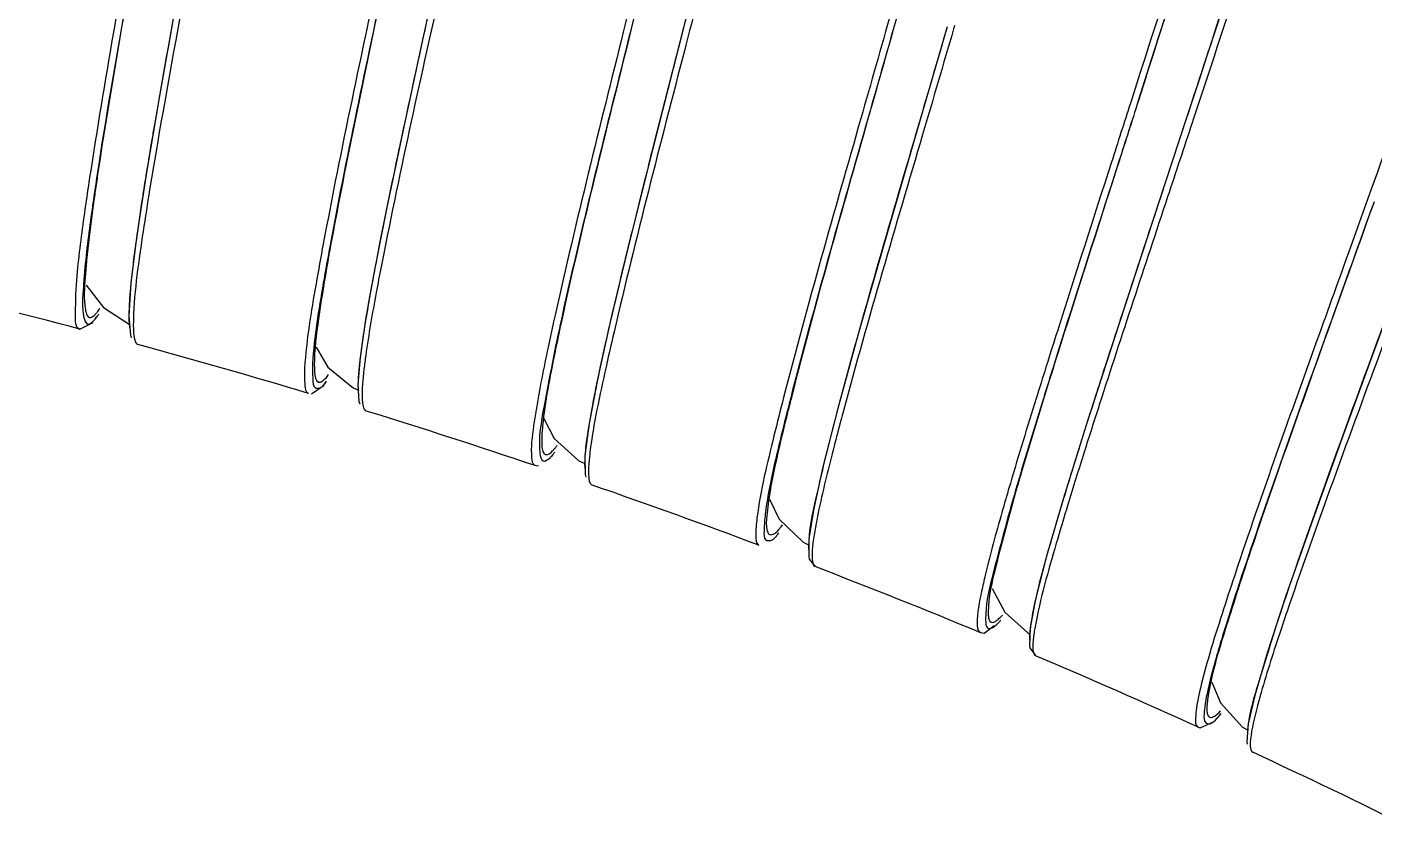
# Model space of a CAD drawing. Header units: millimetres. Extents: x 601 to 1195, y -13 to 407.
# Drawn here: x 1053.07 to 1067.72, y 316.32 to 325.05 of the extents above; entities that cross this region are included whole.
import ezdxf

# ---------------------------------------------------------------- set-up
doc = ezdxf.new("R2010")
doc.units = ezdxf.units.MM
doc.header["$LTSCALE"] = 0.1

msp = doc.modelspace()

# ---------------------------------------------------------------- linework, layer by layer
at = {"color": 7, "linetype": 'Continuous'}
for p, q in [((1057.7915, 326.8275), (1057.3521, 324.8262)), ((1060.4491, 325.9833), (1059.9238, 323.9248)), ((1060.4492, 325.9839), (1060.1495, 324.8107)), ((1063.1588, 325.0663), (1063.1479, 325.0291)), ((1057.3521, 324.8262), (1057.1507, 323.8941)), ((1065.1741, 324.5416), (1065.0846, 324.2623)), ((1065.2419, 324.5103), (1065.1552, 324.2398)), ((1054.5079, 324.3019), (1054.366, 323.4654)), ((1065.0846, 324.2623), (1065.071, 324.2201)), ((1065.7542, 324.0429), (1065.7418, 324.0054)), ((1057.1507, 323.8941), (1056.9816, 323.0854)), ((1059.9238, 323.9248), (1059.8838, 323.7669)), ((1054.4284, 323.8402), (1054.4122, 323.7439)), ((1057.1409, 323.8477), (1057.1266, 323.7804)), ((1054.366, 323.4654), (1054.2613, 322.7831)), ((1053.8241, 323.4051), (1053.8141, 323.3385)), ((1067.6515, 323.1737), (1067.6364, 323.1316)), ((1067.7213, 323.1486), (1067.7063, 323.1067)), ((1056.9816, 323.0854), (1056.8479, 322.4083)), ((1067.6364, 323.1316), (1067.4651, 322.6544)), ((1054.2613, 322.7831), (1054.1967, 322.2611)), ((1059.6286, 322.7458), (1059.4309, 321.9225)), ((1056.8803, 322.5762), (1056.8681, 322.513)), ((1056.8857, 322.6042), (1056.8803, 322.5762)), ((1056.8479, 322.4083), (1056.7511, 321.8653)), ((1056.8681, 322.513), (1056.8639, 322.4913)), ((1059.561, 322.4685), (1059.5283, 322.3328)), ((1054.1967, 322.2611), (1054.1735, 321.9049)), ((1059.5283, 322.3328), (1059.5038, 322.2305)), ((1053.7114, 322.2405), (1053.9006, 321.9956)), ((1053.6412, 321.7625), (1053.7852, 321.8326)), ((1053.8129, 321.8775), (1053.8267, 321.8997)), ((1056.7511, 321.8653), (1056.6908, 321.4518)), ((1058.8121, 321.9143), (1058.7959, 321.8411)), ((1058.8872, 321.903), (1058.8803, 321.8716)), ((1059.4309, 321.9225), (1059.2807, 321.2494)), ((1053.6412, 321.7625), (1053.6414, 321.7624)), ((1064.3471, 321.7188), (1064.2746, 321.4894)), ((1064.3518, 321.7244), (1064.2846, 321.5111)), ((1054.2722, 321.5935), (1054.2743, 321.5928)), ((1056.213, 321.5645), (1056.3403, 321.3485)), ((1064.8963, 321.6672), (1064.5904, 320.7165)), ((1056.6908, 321.4518), (1056.666, 321.1604)), ((1064.2746, 321.4894), (1064.2326, 321.356)), ((1056.3403, 321.3485), (1056.6165, 321.1237)), ((1059.2807, 321.2494), (1059.1816, 320.7358)), ((1056.1604, 321.0581), (1056.2983, 321.1526)), ((1056.266, 321.1881), (1056.278, 321.1946)), ((1056.278, 321.1946), (1056.2877, 321.2016)), ((1056.3062, 321.1646), (1056.3211, 321.1875)), ((1056.6165, 321.1237), (1056.6768, 321.0989)), ((1056.124, 321.0645), (1056.1305, 321.0616)), ((1056.6704, 321.0771), (1056.6735, 321.0456)), ((1064.6803, 320.9982), (1064.6683, 320.9609)), ((1056.755, 320.8715), (1056.7571, 320.8708)), ((1061.8882, 320.899), (1061.8733, 320.8427)), ((1058.6892, 320.7896), (1058.8037, 320.5699)), ((1059.1816, 320.7358), (1059.1349, 320.3859)), ((1064.5904, 320.7165), (1064.3436, 319.9219)), ((1058.8037, 320.5699), (1059.0714, 320.3288)), ((1058.7742, 320.3732), (1058.7875, 320.3928)), ((1058.5866, 320.2811), (1058.6312, 320.273)), ((1058.5866, 320.2811), (1058.5943, 320.2771)), ((1059.0714, 320.3288), (1059.1361, 320.2991)), ((1059.212, 320.066), (1059.2141, 320.0652)), ((1063.7645, 320.0834), (1063.7524, 320.0422)), ((1061.1451, 319.912), (1061.2498, 319.6944)), ((1061.6216, 319.7933), (1061.572, 319.48)), ((1061.2498, 319.6944), (1061.5096, 319.4447)), ((1061.0229, 319.4138), (1061.0302, 319.4098)), ((1061.5096, 319.4447), (1061.5766, 319.4111)), ((1061.5772, 319.2586), (1061.6401, 319.178)), ((1061.6401, 319.178), (1061.6422, 319.1771)), ((1063.5683, 318.9394), (1063.7037, 318.6822)), ((1064.0396, 318.8246), (1063.9792, 318.512)), ((1066.7638, 318.8589), (1066.7565, 318.8372)), ((1066.8222, 318.8298), (1066.7976, 318.758)), ((1063.7037, 318.6822), (1063.9537, 318.4555)), ((1063.4264, 318.4663), (1063.456, 318.4553)), ((1063.4264, 318.4663), (1063.4351, 318.4607)), ((1063.5832, 318.5192), (1063.5975, 318.5301)), ((1063.9537, 318.4555), (1063.9765, 318.4439)), ((1063.9766, 318.293), (1064.0373, 318.2085)), ((1064.0373, 318.2085), (1064.0393, 318.2076)), ((1065.9565, 317.9215), (1066.0493, 317.6941)), ((1066.4238, 317.776), (1066.3527, 317.4658)), ((1066.0493, 317.6941), (1066.2918, 317.4307)), ((1065.8023, 317.4337), (1065.8287, 317.4245)), ((1065.8023, 317.4337), (1065.8069, 317.431)), ((1065.8287, 317.4245), (1065.9756, 317.4891)), ((1066.0008, 317.5172), (1066.0184, 317.5367)), ((1066.2918, 317.4307), (1066.3509, 317.3961)), ((1066.3776, 317.2992), (1066.375, 317.2647)), ((1066.4001, 317.1585), (1066.4021, 317.1574))]:
    msp.add_line(p, q, dxfattribs=at)
for points in [[(1054.8697, 326.2966), (1054.6839, 325.285), (1054.5079, 324.3019)], [(1065.1552, 324.2397), (1065.2972, 324.6831), (1065.5198, 325.3826), (1065.7403, 326.0836)], [(1063.0767, 325.0499), (1062.7129, 323.8034), (1062.3867, 322.6805), (1062.1091, 321.7062)], [(1060.1495, 324.8107), (1059.8701, 323.713), (1059.6286, 322.7458)], [(1065.6714, 324.0285), (1065.2519, 322.7533), (1064.8963, 321.6672)], [(1068.23, 322.9199), (1067.7643, 321.6504), (1067.3727, 320.5782), (1067.0358, 319.641)], [(1053.9006, 321.9956), (1054.1797, 321.8173), (1054.1811, 321.8168)], [(1054.1735, 321.9049), (1054.1915, 321.6964), (1054.2009, 321.6684)], [(1062.1091, 321.7062), (1061.8878, 320.8982), (1061.7254, 320.2615), (1061.6216, 319.7933)], [(1056.666, 321.1604), (1056.6785, 320.9742), (1056.6862, 320.9491)], [(1059.1349, 320.3859), (1059.1377, 320.1781), (1059.1448, 320.1493)], [(1064.3436, 319.9219), (1064.1596, 319.2906), (1064.0396, 318.8246)], [(1067.0358, 319.641), (1066.7633, 318.858), (1066.559, 318.2358), (1066.4238, 317.776)], [(1061.572, 319.48), (1061.5707, 319.2867), (1061.5772, 319.2586)], [(1063.456, 318.4553), (1063.4783, 318.4545), (1063.5898, 318.5353)], [(1063.9792, 318.512), (1063.9716, 318.319), (1063.9766, 318.293)], [(1066.3527, 317.4658), (1066.3381, 317.2722), (1066.3421, 317.2458)]]:
    msp.add_lwpolyline(points, dxfattribs=at)
for centre, radius, start, end in [((867.809, 387.9173), 207.3649, 342.195199, 342.661207), ((1317.2721, 268.2087), 266.0149, 167.609315, 167.927009), ((1127.1258, 311.5257), 73.733, 170.270607, 170.385695), ((1104.2094, 315.3678), 50.4967, 170.45196, 170.97556), ((1090.871, 317.9181), 37.4452, 171.4435, 171.58795), ((1092.9755, 317.4244), 39.6813, 171.32173, 171.48216), ((1099.5882, 314.7845), 43.9322, 169.09283, 169.65308), ((1064.6065, 321.4559), 10.9421, 173.13527, 174.46833), ((1072.0548, 320.2751), 17.969, 172.18084, 172.40201), ((1098.0951, 314.437), 41.9463, 168.80057, 169.00204), ((1034.1562, 247.7852), 76.5003, 75.243734, 76.689778), ((1109.0803, 310.3736), 50.9747, 166.54956, 167.1088), ((1053.337, 322.3342), 0.6276, 322.80339, 325.04253), ((1053.1949, 322.4342), 0.8014, 325.00507, 326.19678), ((1053.483, 322.1329), 0.4178, 320.34802, 321.42899), ((1056.5381, 321.8956), 2.3624, 178.33297, 178.53462), ((1216.9829, 273.2925), 160.2081, 162.397807, 162.545122), ((1034.1562, 247.7852), 76.5003, 73.306941, 74.752985), ((1064.2682, 320.539), 7.6314, 172.30677, 172.44274), ((1064.8065, 320.4661), 8.1746, 172.06675, 172.3055), ((1191.2102, 280.4761), 132.8603, 162.102063, 162.24197), ((1077.7297, 317.3714), 18.8519, 168.26194, 168.38773), ((1092.9522, 313.0121), 32.5694, 165.76247, 166.03725), ((1151.5178, 293.1667), 91.1885, 162.25393, 162.561706), ((1034.1562, 247.7852), 76.5003, 71.370275, 72.816319), ((1103.3558, 309.7223), 42.8828, 164.92655, 165.07613), ((1155.5335, 291.6376), 95.4117, 162.115778, 162.440309), ((1058.4897, 320.6307), 0.3786, 314.92318, 317.42308), ((1058.5077, 320.71), 0.3888, 315.40042, 316.93873), ((1061.7899, 320.1851), 2.6605, 173.86605, 174.24615), ((1119.4514, 303.2339), 57.579, 162.556633, 163.205199), ((1119.5453, 303.0099), 57.6694, 162.425153, 163.019719), ((1034.1562, 247.7852), 76.5003, 69.43361, 70.879653), ((1100.6321, 309.3931), 38.3047, 163.61527, 163.86255), ((1060.5231, 320.2321), 0.9715, 320.23525, 321.86763), ((1060.6432, 320.1329), 0.8156, 319.70726, 320.20047), ((1062.163, 319.3907), 0.5933, 179.80695, 181.27678), ((1062.0592, 319.3884), 0.4893, 181.28043, 182.72509), ((1109.1316, 304.9864), 45.1009, 161.2698, 161.91497), ((1034.1562, 247.7852), 76.5002, 67.497163, 68.943207), ((1092.5019, 310.3175), 27.6439, 161.71673, 162.73508), ((1063.2207, 319.059), 0.6138, 314.80653, 317.19452), ((1063.1112, 319.1614), 0.7637, 317.13906, 317.90311), ((1063.4111, 318.7561), 0.2929, 309.52786, 310.28053), ((1063.3796, 318.7929), 0.3414, 310.31583, 312.38406), ((1063.3411, 318.8355), 0.3988, 312.35141, 313.09183), ((1034.1562, 247.7852), 76.5004, 65.560436, 67.00648), ((1066.8925, 317.3374), 0.5496, 176.87041, 177.56107), ((1034.1562, 247.7852), 76.5004, 63.62377, 65.069814)]:
    msp.add_arc(centre, radius, start, end, dxfattribs=at)
for points, knots in [([(1066.3985, 328.5631), (1066.3221, 328.2797), (1065.9376, 326.932), (1065.5119, 325.5966), (1065.1741, 324.5416)], [0, 0, 0, 0, 0.2094833, 1, 1, 1, 1]), ([(1066.931, 328.0325), (1066.8488, 327.7435), (1066.4493, 326.4024), (1066.0141, 325.0724), (1065.6714, 324.0285)], [0, 0, 0, 0, 0.2147458, 1, 1, 1, 1]), ([(1067.0233, 328.0519), (1066.9403, 327.7624), (1066.5375, 326.4197), (1066.0993, 325.088), (1065.7542, 324.0429)], [0, 0, 0, 0, 0.2148101, 1, 1, 1, 1]), ([(1066.8699, 327.8395), (1066.7897, 327.5605), (1066.408, 326.2846), (1065.9952, 325.0183), (1065.6714, 324.0285)], [0, 0, 0, 0, 0.2180265, 1, 1, 1, 1]), ([(1054.4945, 327.7378), (1054.4235, 327.3371), (1054.1677, 325.8963), (1053.9079, 324.456), (1053.7485, 323.4117)], [0, 0, 0, 0, 0.2780924, 1, 1, 1, 1]), ([(1069.0385, 327.1969), (1068.9471, 326.9063), (1068.5051, 325.5582), (1068.0275, 324.2223), (1067.6515, 323.1737)], [0, 0, 0, 0, 0.2147311, 1, 1, 1, 1]), ([(1057.184, 327.0005), (1057.0991, 326.6008), (1056.7938, 325.165), (1056.4844, 323.7297), (1056.2898, 322.6885)], [0, 0, 0, 0, 0.2784159, 1, 1, 1, 1]), ([(1057.2565, 326.9851), (1057.1715, 326.5842), (1056.8663, 325.1489), (1056.5568, 323.7141), (1056.3642, 322.6742)], [0, 0, 0, 0, 0.2792898, 1, 1, 1, 1]), ([(1057.2565, 326.9851), (1057.1819, 326.6318), (1056.9077, 325.3369), (1056.6314, 324.0424), (1056.4496, 323.0973)], [0, 0, 0, 0, 0.2728665, 1, 1, 1, 1]), ([(1057.8638, 326.8111), (1057.7776, 326.4215), (1057.4656, 325.0139), (1057.1501, 323.6069), (1056.9476, 322.584)], [0, 0, 0, 0, 0.2768013, 1, 1, 1, 1]), ([(1054.3336, 326.4006), (1054.2858, 326.1299), (1054.1156, 325.1607), (1053.9481, 324.1907), (1053.8426, 323.4893)], [0, 0, 0, 0, 0.2792666, 1, 1, 1, 1]), ([(1054.8671, 326.2833), (1054.8293, 326.0783), (1054.6884, 325.3131), (1054.5495, 324.5476), (1054.4533, 323.9862)], [0, 0, 0, 0, 0.2679355, 1, 1, 1, 1]), ([(1054.2972, 326.2027), (1054.251, 325.9424), (1054.0869, 325.011), (1053.9259, 324.0788), (1053.8241, 323.4051)], [0, 0, 0, 0, 0.2795941, 1, 1, 1, 1]), ([(1059.8479, 326.177), (1059.7501, 325.7823), (1059.3977, 324.3632), (1059.0415, 322.9447), (1058.8121, 321.9143)], [0, 0, 0, 0, 0.2781057, 1, 1, 1, 1]), ([(1059.9198, 326.1592), (1059.8208, 325.7576), (1059.4674, 324.3273), (1059.1089, 322.8978), (1058.8843, 321.8621)], [0, 0, 0, 0, 0.2807136, 1, 1, 1, 1]), ([(1059.9196, 326.1583), (1059.8218, 325.7632), (1059.4702, 324.3467), (1059.1143, 322.9308), (1058.8872, 321.903)], [0, 0, 0, 0, 0.2788631, 1, 1, 1, 1]), ([(1054.8962, 326.0477), (1054.8485, 325.7915), (1054.6777, 324.8697), (1054.51, 323.9472), (1054.4015, 323.2791)], [0, 0, 0, 0, 0.2780202, 1, 1, 1, 1]), ([(1060.5209, 325.9649), (1060.4205, 325.5738), (1060.0577, 324.1645), (1059.6912, 322.7559), (1059.4533, 321.7317)], [0, 0, 0, 0, 0.2774894, 1, 1, 1, 1]), ([(1062.4703, 325.2212), (1062.3596, 324.8315), (1061.9616, 323.4327), (1061.56, 322.0346), (1061.2981, 321.0187)], [0, 0, 0, 0, 0.2785904, 1, 1, 1, 1]), ([(1062.5537, 325.2437), (1062.4417, 324.8491), (1062.04, 323.4366), (1061.6339, 322.025), (1061.3714, 320.9997)], [0, 0, 0, 0, 0.2793357, 1, 1, 1, 1]), ([(1062.5538, 325.2438), (1062.4425, 324.8504), (1062.0445, 323.4455), (1061.6418, 322.0415), (1061.3832, 321.0223)], [0, 0, 0, 0, 0.2799302, 1, 1, 1, 1]), ([(1063.0767, 325.0499), (1062.965, 324.6662), (1062.5618, 323.2846), (1062.155, 321.9037), (1061.8882, 320.899)], [0, 0, 0, 0, 0.2777224, 1, 1, 1, 1]), ([(1063.1479, 325.0291), (1063.0356, 324.6463), (1062.6293, 323.2632), (1062.2196, 321.8809), (1061.9485, 320.8742)], [0, 0, 0, 0, 0.2767871, 1, 1, 1, 1]), ([(1065.071, 324.2201), (1065.0025, 324.0066), (1064.7368, 323.1802), (1064.4706, 322.3541), (1064.2759, 321.7404)], [0, 0, 0, 0, 0.2583729, 1, 1, 1, 1]), ([(1065.1552, 324.2397), (1065.0855, 324.0225), (1064.8155, 323.1824), (1064.5448, 322.3425), (1064.3471, 321.7188)], [0, 0, 0, 0, 0.2584951, 1, 1, 1, 1]), ([(1065.1552, 324.2398), (1065.0859, 324.023), (1064.8173, 323.1847), (1064.5481, 322.3467), (1064.3518, 321.7244)], [0, 0, 0, 0, 0.2586806, 1, 1, 1, 1]), ([(1065.6711, 324.0277), (1065.5937, 323.7918), (1065.2955, 322.8853), (1064.9966, 321.979), (1064.7796, 321.3071)], [0, 0, 0, 0, 0.260113, 1, 1, 1, 1]), ([(1065.7418, 324.0054), (1065.6531, 323.7367), (1065.3148, 322.7148), (1064.9757, 321.6932), (1064.7322, 320.938)], [0, 0, 0, 0, 0.2628667, 1, 1, 1, 1]), ([(1057.1266, 323.7804), (1057.1042, 323.675), (1057.0217, 323.2834), (1056.9415, 322.8913), (1056.8857, 322.6042)], [0, 0, 0, 0, 0.2692004, 1, 1, 1, 1]), ([(1059.8838, 323.7669), (1059.855, 323.6529), (1059.7459, 323.2205), (1059.6384, 322.7877), (1059.561, 322.4685)], [0, 0, 0, 0, 0.2635407, 1, 1, 1, 1]), ([(1053.7319, 323.3018), (1053.718, 323.2093), (1053.6717, 322.8906), (1053.6299, 322.5711), (1053.6089, 322.3437)], [0, 0, 0, 0, 0.2906046, 1, 1, 1, 1]), ([(1053.8141, 323.3385), (1053.8004, 323.247), (1053.7549, 322.9323), (1053.7138, 322.6167), (1053.6933, 322.392)], [0, 0, 0, 0, 0.2905877, 1, 1, 1, 1]), ([(1053.8287, 323.396), (1053.8202, 323.3386), (1053.7896, 323.1282), (1053.7612, 322.9174), (1053.7429, 322.7638)], [0, 0, 0, 0, 0.272611, 1, 1, 1, 1]), ([(1054.3377, 323.2885), (1054.3297, 323.2378), (1054.3, 323.0484), (1054.272, 322.8587), (1054.2529, 322.7197)], [0, 0, 0, 0, 0.267976, 1, 1, 1, 1]), ([(1054.4015, 323.2791), (1054.377, 323.128), (1054.3054, 322.6598), (1054.234, 322.1893), (1054.2245, 321.8686)], [0, 0, 0, 0, 0.3230844, 1, 1, 1, 1]), ([(1067.7213, 323.1486), (1067.6022, 322.8155), (1067.1635, 321.5906), (1066.723, 320.3662), (1066.4193, 319.4688)], [0, 0, 0, 0, 0.2718573, 1, 1, 1, 1]), ([(1067.7063, 323.1067), (1067.569, 322.7238), (1067.0773, 321.3542), (1066.5815, 319.9856), (1066.2535, 318.9898)], [0, 0, 0, 0, 0.2795459, 1, 1, 1, 1]), ([(1068.2296, 322.9189), (1068.0922, 322.5436), (1067.5968, 321.1928), (1067.0978, 319.843), (1066.7638, 318.8589)], [0, 0, 0, 0, 0.2777337, 1, 1, 1, 1]), ([(1068.2996, 322.8943), (1068.1617, 322.5198), (1067.6629, 321.1674), (1067.1606, 319.8158), (1066.8222, 318.8298)], [0, 0, 0, 0, 0.2768025, 1, 1, 1, 1]), ([(1054.2436, 322.651), (1054.2343, 322.5818), (1054.2057, 322.3536), (1054.1813, 322.1244), (1054.1767, 321.9643)], [0, 0, 0, 0, 0.3035541, 1, 1, 1, 1]), ([(1056.2898, 322.6885), (1056.2628, 322.5444), (1056.1833, 322.0967), (1056.1046, 321.6466), (1056.0877, 321.3386)], [0, 0, 0, 0, 0.3221335, 1, 1, 1, 1]), ([(1056.3642, 322.6742), (1056.3388, 322.5372), (1056.2637, 322.1105), (1056.19, 321.6815), (1056.1745, 321.3876)], [0, 0, 0, 0, 0.3212354, 1, 1, 1, 1]), ([(1056.3704, 322.6751), (1056.3219, 322.4093), (1056.2495, 321.9765), (1056.1925, 321.5386), (1056.1928, 321.3692)], [0, 0, 0, 0, 0.6145456, 1, 1, 1, 1]), ([(1067.4651, 322.6544), (1067.3434, 322.3157), (1066.9084, 321.1045), (1066.4729, 319.8932), (1066.1815, 319.0132)], [0, 0, 0, 0, 0.2796755, 1, 1, 1, 1]), ([(1053.7154, 322.5107), (1053.7098, 322.4516), (1053.6962, 322.2744), (1053.6825, 322.0937), (1053.702, 321.9764)], [0, 0, 0, 0, 0.3329534, 1, 1, 1, 1]), ([(1056.8639, 322.4913), (1056.8476, 322.4058), (1056.7917, 322.1076), (1056.74, 321.8085), (1056.7102, 321.5943)], [0, 0, 0, 0, 0.2870286, 1, 1, 1, 1]), ([(1056.9192, 322.4393), (1056.9012, 322.3465), (1056.8403, 322.0261), (1056.7839, 321.7048), (1056.7522, 321.4754)], [0, 0, 0, 0, 0.2898585, 1, 1, 1, 1]), ([(1053.6089, 322.3437), (1053.5959, 322.2032), (1053.5936, 322.0485), (1053.5876, 321.7769), (1053.6411, 321.7623)], [0, 0, 0, 0, 0.717738, 1, 1, 1, 1]), ([(1053.6933, 322.392), (1053.6882, 322.3354), (1053.6766, 322.1684), (1053.6636, 321.9971), (1053.6862, 321.888)], [0, 0, 0, 0, 0.3374917, 1, 1, 1, 1]), ([(1053.702, 321.9764), (1053.7039, 321.9647), (1053.7102, 321.934), (1053.7259, 321.8951), (1053.7463, 321.8897)], [0, 0, 0, 0, 0.3590996, 1, 1, 1, 1]), ([(1053.6862, 321.888), (1053.6918, 321.8607), (1053.7238, 321.7805), (1053.7855, 321.8432), (1053.8047, 321.8663)], [0, 0, 0, 0, 0.4805136, 1, 1, 1, 1]), ([(1053.7463, 321.8897), (1053.7564, 321.887), (1053.7852, 321.8962), (1053.8038, 321.9157), (1053.815, 321.928)], [0, 0, 0, 0, 0.3864253, 1, 1, 1, 1]), ([(1053.8096, 321.8725), (1053.816, 321.8804), (1053.8289, 321.8978), (1053.8411, 321.9158), (1053.8473, 321.9255)], [0, 0, 0, 0, 0.4678027, 1, 1, 1, 1]), ([(1053.815, 321.928), (1053.8187, 321.9321), (1053.8262, 321.9409), (1053.8333, 321.95), (1053.837, 321.9548)], [0, 0, 0, 0, 0.4766854, 1, 1, 1, 1]), ([(1054.1765, 321.956), (1054.1759, 321.9345), (1054.1753, 321.8656), (1054.1777, 321.7959), (1054.1878, 321.7495)], [0, 0, 0, 0, 0.3117128, 1, 1, 1, 1]), ([(1054.2245, 321.8686), (1054.2239, 321.846), (1054.2231, 321.7744), (1054.2251, 321.7017), (1054.2363, 321.6539)], [0, 0, 0, 0, 0.3154131, 1, 1, 1, 1]), ([(1058.7959, 321.8411), (1058.7755, 321.7488), (1058.7066, 321.4301), (1058.6421, 321.1102), (1058.6046, 320.8817)], [0, 0, 0, 0, 0.2898585, 1, 1, 1, 1]), ([(1058.8803, 321.8716), (1058.8112, 321.5579), (1058.7207, 321.0768), (1058.6276, 320.5818), (1058.6461, 320.41)], [0, 0, 0, 0, 0.650247, 1, 1, 1, 1]), ([(1058.8843, 321.8621), (1058.8583, 321.7421), (1058.7786, 321.3602), (1058.7025, 320.9763), (1058.676, 320.71)], [0, 0, 0, 0, 0.3144265, 1, 1, 1, 1]), ([(1059.4533, 321.7317), (1059.4195, 321.5863), (1059.318, 321.1323), (1059.2178, 320.676), (1059.1849, 320.3615)], [0, 0, 0, 0, 0.3206619, 1, 1, 1, 1]), ([(1059.3904, 321.746), (1059.3794, 321.6981), (1059.3388, 321.5185), (1059.2995, 321.3387), (1059.2721, 321.2066)], [0, 0, 0, 0, 0.2671935, 1, 1, 1, 1]), ([(1054.2363, 321.6539), (1054.2396, 321.6397), (1054.2459, 321.6165), (1054.2632, 321.5966), (1054.2722, 321.5935)], [0, 0, 0, 0, 0.6055373, 1, 1, 1, 1]), ([(1056.7031, 321.5426), (1056.6966, 321.4931), (1056.6784, 321.3388), (1056.6629, 321.1826), (1056.6704, 321.0771)], [0, 0, 0, 0, 0.320707, 1, 1, 1, 1]), ([(1056.1745, 321.3876), (1056.1715, 321.3304), (1056.1755, 321.2526), (1056.1766, 321.121), (1056.2779, 321.1114), (1056.3052, 321.1682), (1056.3267, 321.1971)], [0, 0, 0, 0, 0.4056351, 0.6254959, 0.7453374, 1, 1, 1, 1]), ([(1056.7522, 321.4754), (1056.7452, 321.4251), (1056.7255, 321.2668), (1056.7088, 321.1069), (1056.714, 320.9981)], [0, 0, 0, 0, 0.3181499, 1, 1, 1, 1]), ([(1064.2846, 321.5111), (1064.2475, 321.393), (1064.1111, 320.9562), (1063.9772, 320.5186), (1063.883, 320.1983)], [0, 0, 0, 0, 0.2706202, 1, 1, 1, 1]), ([(1056.0877, 321.3386), (1056.0842, 321.2752), (1056.0828, 321.1901), (1056.098, 321.0797), (1056.124, 321.0644)], [0, 0, 0, 0, 0.6785365, 1, 1, 1, 1]), ([(1056.1928, 321.3692), (1056.1929, 321.3441), (1056.1961, 321.2863), (1056.2022, 321.1965), (1056.2396, 321.1853)], [0, 0, 0, 0, 0.3904483, 1, 1, 1, 1]), ([(1064.1519, 321.3477), (1064.1161, 321.234), (1063.9845, 320.8133), (1063.8554, 320.3918), (1063.7645, 320.0834)], [0, 0, 0, 0, 0.2704064, 1, 1, 1, 1]), ([(1064.2326, 321.356), (1064.1961, 321.2397), (1064.0621, 320.811), (1063.9307, 320.3814), (1063.8386, 320.0673)], [0, 0, 0, 0, 0.2713537, 1, 1, 1, 1]), ([(1056.2396, 321.1853), (1056.2436, 321.1841), (1056.2529, 321.1835), (1056.2616, 321.1862), (1056.266, 321.1881)], [0, 0, 0, 0, 0.463266, 1, 1, 1, 1]), ([(1059.2637, 321.1661), (1059.2494, 321.0965), (1059.2036, 320.8654), (1059.1622, 320.633), (1059.1446, 320.4693)], [0, 0, 0, 0, 0.3014384, 1, 1, 1, 1]), ([(1056.714, 320.9981), (1056.7144, 320.9905), (1056.7153, 320.9759), (1056.7168, 320.9614), (1056.7177, 320.9545)], [0, 0, 0, 0, 0.5247947, 1, 1, 1, 1]), ([(1056.7177, 320.9545), (1056.7191, 320.9437), (1056.724, 320.9146), (1056.7364, 320.8787), (1056.755, 320.8714)], [0, 0, 0, 0, 0.3534138, 1, 1, 1, 1]), ([(1061.2981, 321.0187), (1061.2623, 320.88), (1061.1542, 320.4456), (1061.0478, 320.0089), (1061.0084, 319.7068)], [0, 0, 0, 0, 0.3197502, 1, 1, 1, 1]), ([(1061.3714, 320.9997), (1061.3377, 320.868), (1061.2354, 320.4541), (1061.1353, 320.0379), (1061.0984, 319.7496)], [0, 0, 0, 0, 0.3188384, 1, 1, 1, 1]), ([(1058.6046, 320.8817), (1058.5952, 320.8243), (1058.5704, 320.6525), (1058.545, 320.4772), (1058.557, 320.3618)], [0, 0, 0, 0, 0.3340803, 1, 1, 1, 1]), ([(1061.3452, 320.8708), (1061.2732, 320.5812), (1061.1784, 320.1995), (1061.1152, 319.7642), (1061.1055, 319.6154), (1061.12, 319.5647)], [0, 0, 0, 0, 0.6729529, 0.8810419, 1, 1, 1, 1]), ([(1061.8733, 320.8427), (1061.7929, 320.5383), (1061.6777, 320.0601), (1061.5703, 319.5722), (1061.5698, 319.3927)], [0, 0, 0, 0, 0.6369299, 1, 1, 1, 1]), ([(1058.676, 320.71), (1058.6686, 320.6357), (1058.6603, 320.5448), (1058.677, 320.4074), (1058.7076, 320.3972)], [0, 0, 0, 0, 0.6979424, 1, 1, 1, 1]), ([(1061.9195, 320.7661), (1061.8949, 320.6737), (1061.811, 320.3537), (1061.7314, 320.0325), (1061.6829, 319.8024)], [0, 0, 0, 0, 0.2891596, 1, 1, 1, 1]), ([(1058.6461, 320.41), (1058.6493, 320.3801), (1058.6661, 320.2935), (1058.7372, 320.343), (1058.757, 320.3626)], [0, 0, 0, 0, 0.5194902, 1, 1, 1, 1]), ([(1058.7684, 320.3745), (1058.7753, 320.382), (1058.7895, 320.3985), (1058.8028, 320.4156), (1058.8098, 320.4248)], [0, 0, 0, 0, 0.4674497, 1, 1, 1, 1]), ([(1058.7918, 320.4445), (1058.7988, 320.452), (1058.8133, 320.4687), (1058.827, 320.486), (1058.8341, 320.4954)], [0, 0, 0, 0, 0.466705, 1, 1, 1, 1]), ([(1059.1428, 320.4518), (1059.1404, 320.4288), (1059.1343, 320.3554), (1059.1311, 320.2808), (1059.138, 320.2306)], [0, 0, 0, 0, 0.3125302, 1, 1, 1, 1]), ([(1059.1849, 320.3615), (1059.1823, 320.3371), (1059.1757, 320.2602), (1059.1719, 320.1819), (1059.1801, 320.1297)], [0, 0, 0, 0, 0.3173605, 1, 1, 1, 1]), ([(1059.1801, 320.1297), (1059.1825, 320.1151), (1059.1872, 320.0912), (1059.2032, 320.0699), (1059.212, 320.0661)], [0, 0, 0, 0, 0.6065541, 1, 1, 1, 1]), ([(1063.8386, 320.0673), (1063.7469, 319.7544), (1063.62, 319.2711), (1063.492, 318.7752), (1063.4957, 318.5978)], [0, 0, 0, 0, 0.6475524, 1, 1, 1, 1]), ([(1063.7524, 320.0422), (1063.7254, 319.9505), (1063.6334, 319.6327), (1063.5458, 319.3136), (1063.4915, 319.0848)], [0, 0, 0, 0, 0.2891596, 1, 1, 1, 1]), ([(1063.8367, 320.0396), (1063.7541, 319.7538), (1063.6363, 319.3065), (1063.5246, 318.8488), (1063.5239, 318.6812)], [0, 0, 0, 0, 0.6396856, 1, 1, 1, 1]), ([(1061.6829, 319.8024), (1061.672, 319.7507), (1061.64, 319.5883), (1061.6109, 319.4239), (1061.6081, 319.311)], [0, 0, 0, 0, 0.3183817, 1, 1, 1, 1]), ([(1064.3284, 319.871), (1064.2888, 319.7392), (1064.1673, 319.3233), (1064.0483, 318.9051), (1063.9972, 318.6137)], [0, 0, 0, 0, 0.3175599, 1, 1, 1, 1]), ([(1064.3899, 319.8518), (1064.3473, 319.7118), (1064.2169, 319.2716), (1064.0885, 318.829), (1064.0332, 318.521)], [0, 0, 0, 0, 0.3186838, 1, 1, 1, 1]), ([(1061.0084, 319.7068), (1060.9997, 319.6401), (1060.992, 319.5501), (1060.9973, 319.4327), (1061.0229, 319.4138)], [0, 0, 0, 0, 0.6785628, 1, 1, 1, 1]), ([(1061.0984, 319.7496), (1061.0905, 319.6883), (1061.0883, 319.6069), (1061.0792, 319.4617), (1061.1908, 319.4547), (1061.2219, 319.5153), (1061.2476, 319.5468)], [0, 0, 0, 0, 0.4033994, 0.6170058, 0.7352582, 1, 1, 1, 1]), ([(1061.12, 319.5647), (1061.1226, 319.5557), (1061.1282, 319.5402), (1061.141, 319.5285), (1061.1475, 319.526)], [0, 0, 0, 0, 0.5742135, 1, 1, 1, 1]), ([(1061.1475, 319.526), (1061.1543, 319.5235), (1061.2062, 319.5276), (1061.2384, 319.5737), (1061.2653, 319.6054)], [0, 0, 0, 0, 0.1487519, 1, 1, 1, 1]), ([(1061.6081, 319.311), (1061.6079, 319.3041), (1061.6078, 319.2909), (1061.6081, 319.2776), (1061.6083, 319.2713)], [0, 0, 0, 0, 0.5213599, 1, 1, 1, 1]), ([(1061.6083, 319.2713), (1061.6088, 319.2594), (1061.6114, 319.2278), (1061.6208, 319.1874), (1061.6401, 319.1781)], [0, 0, 0, 0, 0.357262, 1, 1, 1, 1]), ([(1063.4915, 319.0848), (1063.4778, 319.027), (1063.4398, 318.8527), (1063.4016, 318.6752), (1063.4036, 318.5558)], [0, 0, 0, 0, 0.3320982, 1, 1, 1, 1]), ([(1066.1815, 319.0132), (1066.1374, 318.8802), (1066.0023, 318.4609), (1065.8694, 318.0391), (1065.8087, 317.7445)], [0, 0, 0, 0, 0.3177018, 1, 1, 1, 1]), ([(1066.2589, 318.987), (1066.215, 318.8523), (1066.0871, 318.4436), (1065.9559, 318.0322), (1065.9134, 317.7482)], [0, 0, 0, 0, 0.3303281, 1, 1, 1, 1]), ([(1066.7565, 318.8372), (1066.6517, 318.5279), (1066.5008, 318.0444), (1066.3536, 317.55), (1066.3437, 317.3674)], [0, 0, 0, 0, 0.6410943, 1, 1, 1, 1]), ([(1066.7976, 318.758), (1066.7666, 318.6673), (1066.6603, 318.3518), (1066.5581, 318.0348), (1066.493, 317.8069)], [0, 0, 0, 0, 0.2880245, 1, 1, 1, 1]), ([(1063.4957, 318.5978), (1063.4963, 318.5672), (1063.4942, 318.4902), (1063.5655, 318.5067), (1063.5832, 318.5192)], [0, 0, 0, 0, 0.5850615, 1, 1, 1, 1]), ([(1063.5239, 318.6812), (1063.5238, 318.6671), (1063.5251, 318.6312), (1063.5339, 318.5824), (1063.5562, 318.573)], [0, 0, 0, 0, 0.366707, 1, 1, 1, 1]), ([(1063.6192, 318.5933), (1063.6248, 318.5976), (1063.6365, 318.6074), (1063.6475, 318.6178), (1063.6533, 318.6235)], [0, 0, 0, 0, 0.4666324, 1, 1, 1, 1]), ([(1063.9972, 318.6137), (1063.9928, 318.5892), (1063.9805, 318.5113), (1063.971, 318.4319), (1063.9747, 318.3778)], [0, 0, 0, 0, 0.3145304, 1, 1, 1, 1]), ([(1063.5562, 318.573), (1063.5646, 318.5694), (1063.5895, 318.572), (1063.6083, 318.5851), (1063.6192, 318.5933)], [0, 0, 0, 0, 0.3998838, 1, 1, 1, 1]), ([(1063.6135, 318.5442), (1063.6212, 318.5515), (1063.6372, 318.5676), (1063.6524, 318.5845), (1063.6603, 318.5936)], [0, 0, 0, 0, 0.4655822, 1, 1, 1, 1]), ([(1064.0332, 318.521), (1064.0294, 318.4999), (1064.0178, 318.43), (1064.0089, 318.3592), (1064.0087, 318.3097)], [0, 0, 0, 0, 0.3016711, 1, 1, 1, 1]), ([(1066.1035, 318.5219), (1066.0805, 318.4476), (1066.0065, 318.2025), (1065.9369, 317.9557), (1065.9013, 317.781)], [0, 0, 0, 0, 0.3038397, 1, 1, 1, 1]), ([(1064.0087, 318.3097), (1064.0086, 318.3037), (1064.0088, 318.2923), (1064.0094, 318.281), (1064.0099, 318.2755)], [0, 0, 0, 0, 0.5240176, 1, 1, 1, 1]), ([(1064.0099, 318.2755), (1064.0111, 318.2605), (1064.0141, 318.236), (1064.0286, 318.213), (1064.0373, 318.2085)], [0, 0, 0, 0, 0.6076255, 1, 1, 1, 1]), ([(1065.8087, 317.7445), (1065.7942, 317.6737), (1065.779, 317.5814), (1065.7753, 317.4528), (1065.8023, 317.4337)], [0, 0, 0, 0, 0.6864227, 1, 1, 1, 1]), ([(1065.9013, 317.781), (1065.8872, 317.712), (1065.8726, 317.6193), (1065.8687, 317.496), (1065.8942, 317.4749)], [0, 0, 0, 0, 0.6802065, 1, 1, 1, 1]), ([(1065.9134, 317.7482), (1065.9061, 317.7), (1065.8959, 317.6358), (1065.9109, 317.5487), (1065.9318, 317.539)], [0, 0, 0, 0, 0.6787127, 1, 1, 1, 1]), ([(1066.493, 317.8069), (1066.4778, 317.7538), (1066.4322, 317.5865), (1066.3894, 317.417), (1066.3776, 317.2992)], [0, 0, 0, 0, 0.3182535, 1, 1, 1, 1]), ([(1065.8942, 317.4749), (1065.901, 317.4692), (1065.9752, 317.4608), (1066.0181, 317.5345), (1066.0566, 317.5785)], [0, 0, 0, 0, 0.1316622, 1, 1, 1, 1]), ([(1065.9318, 317.539), (1065.9346, 317.5377), (1065.9409, 317.536), (1065.9474, 317.5361), (1065.9507, 317.5365)], [0, 0, 0, 0, 0.4783901, 1, 1, 1, 1]), ([(1065.9507, 317.5365), (1065.956, 317.5372), (1065.9675, 317.5407), (1065.9781, 317.5463), (1065.9837, 317.5497)], [0, 0, 0, 0, 0.447738, 1, 1, 1, 1]), ([(1066.375, 317.2647), (1066.3743, 317.2513), (1066.3741, 317.2164), (1066.3795, 317.17), (1066.4001, 317.1583)], [0, 0, 0, 0, 0.3627534, 1, 1, 1, 1])]:
    msp.add_open_spline(points, degree=3, knots=knots, dxfattribs=at)
for points in [[(1056.2877, 321.2016), (1056.3114, 321.2202), (1056.3305, 321.2442), (1056.3486, 321.2683)], [(1058.557, 320.3618), (1058.5599, 320.3333), (1058.5631, 320.2975), (1058.5866, 320.2809)], [(1058.7076, 320.3972), (1058.735, 320.3881), (1058.7643, 320.4164), (1058.7845, 320.437)], [(1063.4036, 318.5558), (1063.4041, 318.525), (1063.4037, 318.4871), (1063.4265, 318.4663)], [(1065.9837, 317.5497), (1066.009, 317.565), (1066.0308, 317.5857), (1066.0515, 317.6068)]]:
    msp.add_open_spline(points, degree=3, dxfattribs=at)

doc.saveas('drawing.dxf')
